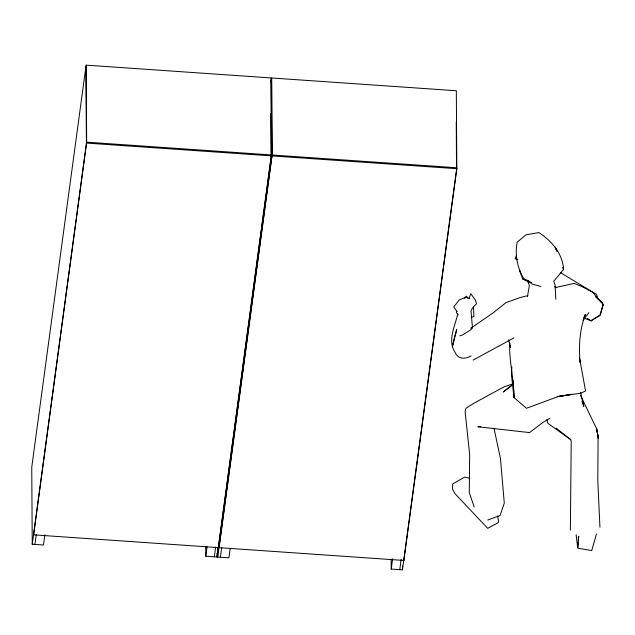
<?xml version="1.0" encoding="UTF-8"?>
<svg xmlns="http://www.w3.org/2000/svg" width="635" height="635" viewBox="0 0 635 635"><rect width="100%" height="100%" fill="white"/><g stroke="black" fill="none" stroke-linecap="round" stroke-linejoin="round"><path stroke-width="0.95" d="M509.778 343.019C508.937 361.339 514.104 379.214 513.977 397.573L526.494 408.273L557.76 396.7L571.984 394.303L557.252 396.629L580.858 393.192L585.565 390.969L579.469 357.568M570.373 530.122L571.214 441.087L570.698 439.658L556.117 428.069M511.85 366.966L511.461 374.817L513.977 397.573L513.58 389.684M578.445 536.527L577.937 548.227L591.733 550.561L596.432 534.035M578.167 542.234L577.612 547.156L576.128 534.741M578.382 540.266L578.826 536.329M85.915 67.12L86.177 65.151L270.883 77.922L271.383 155.869L218.416 547.616L33.647 534.837L33.639 533.908M44.863 534.686L43.466 545.02L32.242 544.243L86.67 142.169L86.177 65.151M33.647 534.837L86.606 142.169L271.375 154.948L217.011 557.022L205.788 556.244L205.724 546.37M34.933 544.425L36.266 534.599M205.788 556.244L207.058 546.854M271.026 81.907L271.288 79.939L271.78 156.964M219.083 546.735L219.091 547.664L403.86 560.443L456.819 168.696L456.327 90.749L271.621 77.978L271.851 156.964M214.32 556.839L215.646 547.005M230.18 548.457L228.91 557.847L217.686 557.07L272.05 154.996L456.819 167.775L402.455 569.849L391.231 569.071L391.168 559.197M219.091 547.664L272.113 154.996L271.621 77.978M220.377 557.252L221.71 547.426M391.231 569.071L392.628 558.744M399.764 569.666L401.161 559.332M469.424 297.926L470.718 293.632L475.337 300.006L476.536 303.617L472.361 308.142L471.011 311.142L472.527 328.2M527.455 296.616L529.392 285.25L526.947 280.011M457.811 313.515C455.239 326.12 447.056 340.241 455.16 352.496C458.145 359.529 465.376 359.275 471.138 355.862M456.859 311.285L456.398 312.547L458.192 314.904M516.541 255.326L515.152 258.77L517.874 259.659M583.787 317.762L585.351 314.46C579.612 329.748 578.628 346.4 580.12 362.545L579.398 358.759M602.361 306.014L603.25 304.244L595.995 296.775L601.932 302.887M583.017 320.342L588.875 312.618M464.28 297.966L466.511 296.124L468.185 298.434M512.961 384.381L503.214 392.009L511.746 385.58M464.963 298.069L466.423 297.085L469.757 298.775M584.232 318.167L591.185 320.905L600.242 315.127L603.25 304.244L599.964 315.254L590.764 320.707M471.432 329.351L462.32 335.097L459.803 335.804M549.902 418.29L542.957 422.418L529.55 432.594L477.885 426.776L480.687 426.712M513.794 337.971L473.099 360.077M466.423 297.085L459.351 299.815L453.739 306.935L456.986 311.579M472.4 327.692L470.797 328.279L493.331 312.698L506.031 302.601L520.255 297.521L527.883 295.608M487.847 520.009L500.078 515.525L504.285 503.134L500.451 458.43L494.046 428.546M471.194 317.452L473.916 316.532L473.48 307.07M513.048 383.842L504.039 386.834L473.702 403.344L466.011 408.265L465.415 409.837L465.106 411.607L469.662 454.525L469.273 492.546L474.186 507.016M555.093 287.639L574.167 283.416L582.16 286.663L593.003 292.402L597.003 297.767L602.345 303.006M86.614 143.089L271.383 155.869M456.819 168.696L272.05 155.916L272.05 154.996M540.964 286.48L532.749 284.305L523.502 278.257C517.263 267.565 514.699 254.333 517.215 242.173L526.026 234.815L538.861 232.585C551.609 240.784 562.673 253.683 563.594 269.359L553.744 281.257L555.061 285.012L555.839 299.252M469.432 478.219L464.645 477.099L452.66 483.957L452.517 489.18L454.85 493.506L487.696 528.336L498.189 522.692L498.554 521.573L497.689 515.93M531.479 282.599L522.803 278.948L519.382 270.216L520.676 271.709M529.082 281.623L522.803 278.948L529.749 282.154L528.455 280.662M560.792 272.828L596.519 294.449L598.241 299.085M587.224 318.381L591.185 320.905M570.698 439.658L547.87 423.283L546.862 419.576M554.752 286.448L556.276 287.703M595.995 296.775L597.003 297.767M580.533 395.414L596.606 428.689L598.106 436.602L597.797 480.306L599.932 527.217M557.006 251.579L555.244 247.11L556.292 249.888M562.896 267.51L563.594 269.359L562.975 267.589M581.97 401.169L583.843 406.479L580.573 392.398M508.627 339.844L510.556 347.416L510.381 345.583M513.136 380.809L513.382 385.739M456.247 122.341L456.549 169.743M403.852 559.522L403.86 560.443M402.431 565.904L402.455 569.849M270.827 113.467L271.105 156.916M218.408 546.695L218.416 547.616M217.63 548.18L217.686 557.07M216.987 553.077L217.011 557.022M86.408 144.137L85.844 67.112L31.75 467.217L32.242 544.243M454.279 338.32L452.374 346.869L456.716 329.517L454.279 338.32M596.979 430.657L596.606 428.689L598.376 438.428L596.979 430.657"/></g></svg>
